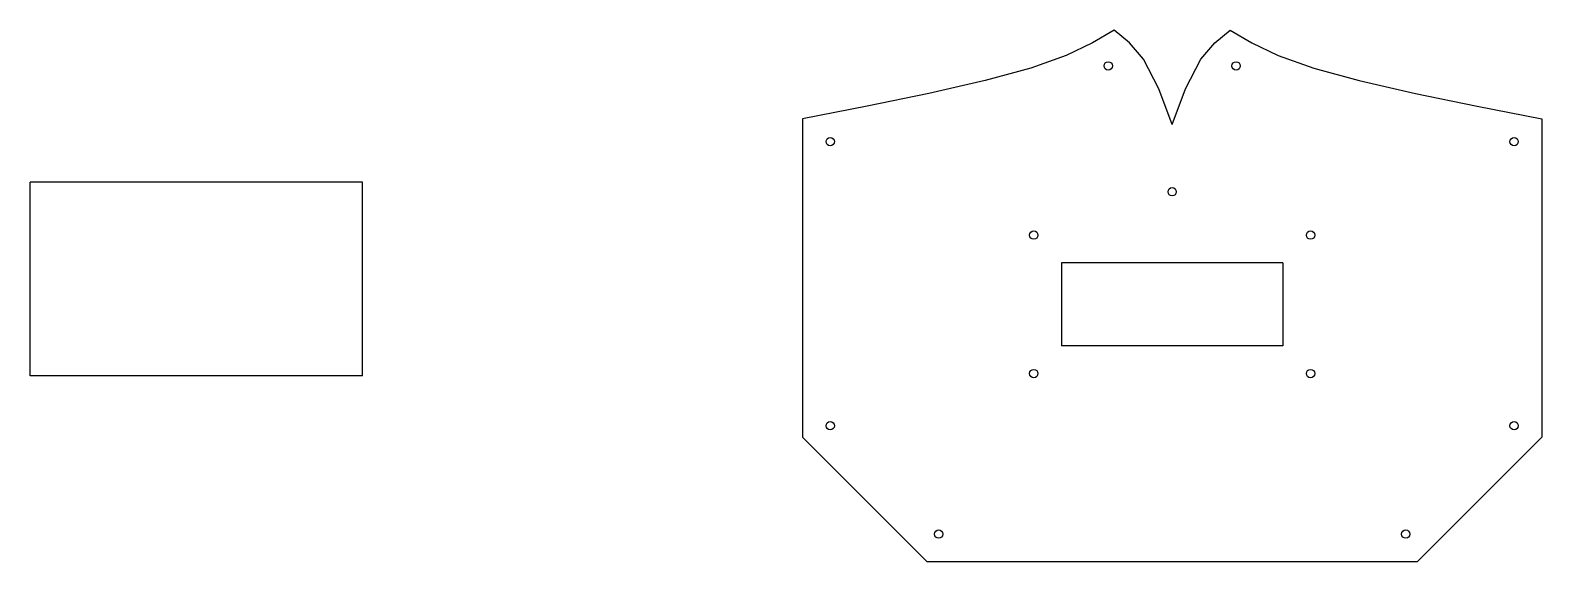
# Model space of a CAD drawing. Extents: x -412 to 134, y -120 to 72.
import ezdxf

# ---------------------------------------------------------------- set-up
doc = ezdxf.new("R2010")
doc.units = 0
doc.header["$MEASUREMENT"] = 0
doc.layers.add('MODELSKETCH_VISIBLE', color=7, linetype='CONTINUOUS')

msp = doc.modelspace()

# ---------------------------------------------------------------- linework, layer by layer
at = {"layer": 'MODELSKETCH_VISIBLE'}
for p, q in [((-133.5, 39.5), (-133.5, -75.5)), ((133.5, 39.5), (133.5, -75.5)), ((-292.47, 16.66), (-412.47, 16.66)), ((-412.47, -53.34), (-412.47, 16.66)), ((-292.47, -53.34), (-292.47, 16.66)), ((-40, -12.5), (-40, -42.5)), ((40, -12.5), (-40, -12.5)), ((40, -12.5), (40, -42.5)), ((40, -42.5), (-40, -42.5)), ((-292.47, -53.34), (-412.47, -53.34)), ((-88.5, -120.5), (-133.5, -75.5)), ((88.5, -120.5), (133.5, -75.5)), ((88.5, -120.5), (-88.5, -120.5))]:
    msp.add_line(p, q, dxfattribs=at)
at = {"layer": 'MODELSKETCH_VISIBLE', "flags": 128}
for points in [[(-21, 71.5), (-28.79, 66.9), (-38.28, 62.32), (-51.11, 57.79), (-67.6, 53.32), (-87.86, 48.69), (-110.17, 44.09), (-133.5, 39.5)], [(0, 37.5), (-4.83, 50.35), (-10.33, 61.08), (-15.45, 66.99), (-21, 71.5)], [(0, 37.5), (4.83, 50.35), (10.33, 61.08), (15.45, 66.99), (21, 71.5)], [(21, 71.5), (28.79, 66.9), (38.28, 62.32), (51.11, 57.79), (67.6, 53.32), (87.86, 48.69), (110.17, 44.09), (133.5, 39.5)]]:
    msp.add_lwpolyline(points, dxfattribs=at)
at = {"layer": 'MODELSKETCH_VISIBLE'}
for centre in [(-23.1, 58.62), (23.1, 58.62), (-123.5, 31.26), (123.5, 31.26), (0, 13.15), (-50, -2.5), (50, -2.5), (-50, -52.5), (50, -52.5), (-123.5, -71.36), (123.5, -71.36), (-84.36, -110.5), (84.36, -110.5)]:
    msp.add_circle(centre, 1.5, dxfattribs=at)

doc.saveas('drawing.dxf')
